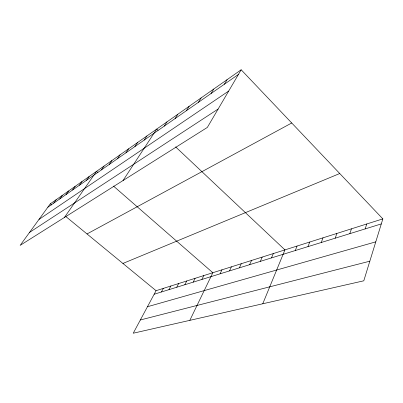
<?xml version="1.0" encoding="UTF-8"?>
<svg xmlns="http://www.w3.org/2000/svg" width="403" height="403" viewBox="0 0 403 403"><rect width="100%" height="100%" fill="white"/><g stroke="black" fill="none" stroke-linecap="round" stroke-linejoin="round"><path stroke-width="0.6" d="M382.85 218.879L363.793 280.805L133.232 333.221L156.067 290.694L382.85 218.879L241.17 69.779L50.325 203.802L20.15 245.362L207.338 127.429L241.17 69.779M365.163 228.909L366.77 223.972M349.814 233.659L351.471 228.813M335.2 238.183L336.898 233.428M321.267 242.495L323.005 237.83M307.968 246.616L309.736 242.032M295.263 250.55L297.061 246.047M262.761 303.776L284.936 249.885L175.607 146.873M271.481 257.91L273.325 253.563M260.338 261.361L262.197 257.084M249.648 264.67L251.517 260.464M239.387 267.849L241.271 263.713M229.529 270.902L231.423 266.831M220.053 273.833L221.952 269.829M189.823 320.355L212.839 272.715L113.45 186.06M201.893 279.455L203.802 275.576M193.193 282.15L195.102 278.332M184.811 284.745L186.725 280.987M176.736 287.243L178.645 283.541M168.943 289.656L170.852 286.009M161.427 291.984L163.331 288.392M224.335 84.252L227.08 79.673M211.001 93.546L213.756 89.033M198.377 102.342L201.137 97.894M186.413 110.679L189.173 106.291M175.053 118.598L177.814 114.271M164.253 126.119L167.008 121.857M123.031 180.544L156.727 129.081L158.062 130.34M144.183 140.103L146.924 135.967M134.839 146.616L137.569 142.536M125.917 152.833L128.633 148.808M117.389 158.777L120.089 154.812M109.223 164.464L111.908 160.555M101.405 169.91L104.07 166.056M64.404 217.479L96.559 171.335L97.974 172.57M86.504 180.297L89.134 176.549M79.396 185.244L82.005 181.552M72.58 189.999L75.165 186.357M66.027 194.563L68.591 190.972M59.725 198.956L62.269 195.415M53.659 203.183L56.183 199.686M47.821 207.248L238.445 74.424M38.97 219.444L228.692 91.043M29.565 232.395L218.129 109.042M87.008 233.947L291.732 122.986M122.915 263.451L339.749 173.522M154.168 294.23L381.303 223.912M147.453 306.733L375.777 241.86M140.34 319.982L369.833 261.184M50.325 203.802L51.725 204.956M65.503 216.275L156.067 290.694"/></g></svg>
